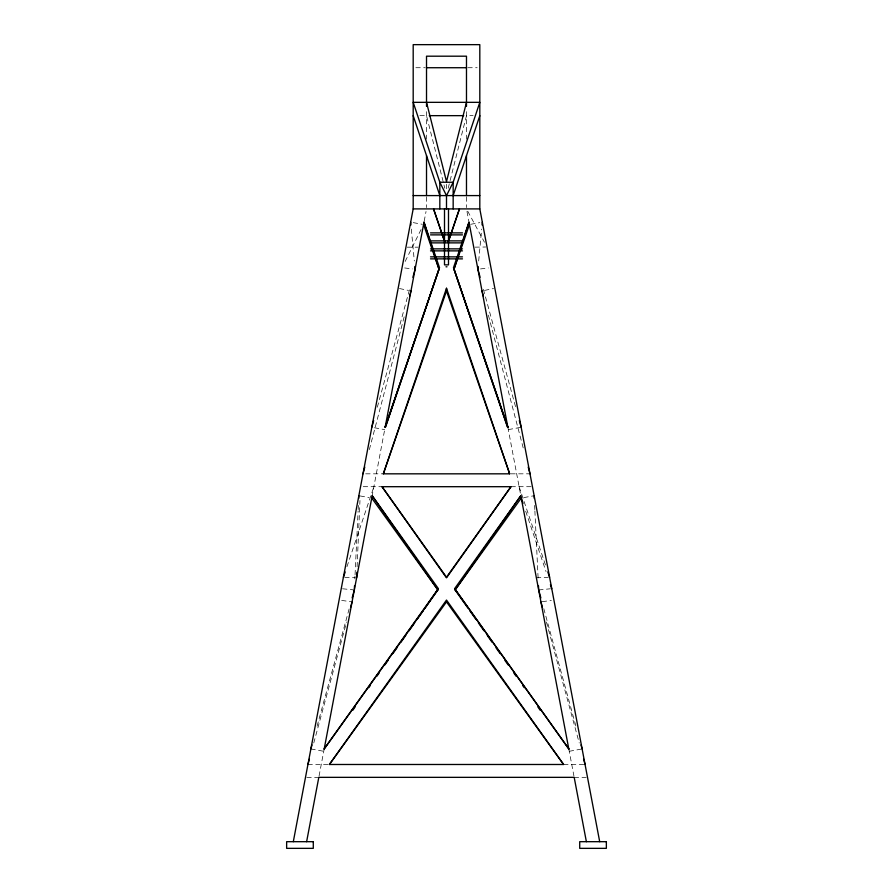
<?xml version="1.0" encoding="UTF-8"?>
<svg xmlns="http://www.w3.org/2000/svg" width="893" height="893" viewBox="0 0 893 893"><rect width="100%" height="100%" fill="white"/><g stroke="black" fill="none" stroke-linecap="round" stroke-linejoin="round"><path stroke-width="0.67" stroke-dasharray="4.46 3.35" d="M357.1 566.776L359.968 500.504M354.856 578.865L354.99 576.097M355.057 574.712L358.115 510.952M358.182 509.568L358.383 505.416M478.693 260.957L481.673 229.088M319.058 776.062L324.192 748.937M371.968 496.798L385.14 427.267M424.186 221.207L426.028 211.507M448.197 188.189L466.481 115.655L473.145 115.655M369.345 449.625L404.618 315.151M313.767 742.976L346.584 622.03M377.326 407.186L409.586 289.354M317.082 726.221L349.208 608.658M346.942 566.731L373.888 486.696M405.143 261.47L421.105 229.445M484.586 290.415L493.561 288.528M470.723 224.288L479.742 222.636M508.307 429.622L521.177 427.267M523.845 497.591L532.853 495.95M569.254 751.292L582.124 748.937M542.241 601.692L551.316 600.42M480.523 268.938L488.326 267.956M538.68 589.96L550.445 588.777M536.38 577.827L548.269 577.291M475.065 247.149L485.692 247.004M415.859 67.723L425.191 67.723M467.809 67.723L477.141 67.723M419.855 115.655L426.519 115.655L444.803 188.189M407.275 247.171L417.935 247.171M365.661 473.826L383.343 473.826M510.829 473.826L529.995 473.826M363.228 486.696L382.014 486.696M510.986 486.696L532.44 486.696M307.929 764.486L329.383 764.486M563.617 764.486L585.071 764.486M306.824 777.345L318.812 777.345M574.188 777.345L586.176 777.345M344.731 577.291L355.291 577.76M342.555 588.777L353.014 589.827M404.674 267.956L412.477 268.938M341.684 600.42L350.759 601.692M413.258 222.636L422.277 224.288M374.401 427.747L384.693 429.622M360.147 495.95L369.155 497.591M310.876 748.937L323.746 751.292M399.439 288.528L408.414 290.415M467.765 211.284L484.452 242.226M519.112 486.696L546.058 566.731M525.687 511.198L546.014 571.576M483.414 289.354L515.674 407.186M543.792 608.658L575.918 726.221M546.416 622.03L579.233 742.976M488.382 315.151L523.655 449.625M466.972 211.507L468.814 221.207M507.86 427.267L521.032 496.798M568.808 748.937L573.942 776.062M411.327 229.088L414.307 260.957M534.617 505.416L534.818 509.568M534.885 510.952L538.144 578.865M466.481 111.658L466.481 139.085M466.481 196.918L466.481 207.578M446.5 184.248L446.5 189.573M426.519 111.658L426.519 139.085M426.519 196.918L426.519 207.578"/><path stroke-width="1.34" d="M356.62 577.827L356.854 572.301M354.521 585.797L354.32 589.96L352.132 597.975M358.718 498.484L358.852 495.715M478.179 266.505L477.922 269.273L480.121 277.299M482.053 224.936L482.32 222.167M293.306 841.686L413.191 208.906L413.191 44.65L479.809 44.65L479.809 208.906L599.694 841.686M306.623 841.686L318.812 777.345L574.188 777.345L586.377 841.686M324.103 749.45L372.18 495.715L438.374 588.643L425.046 608.133M385.117 427.423L424.008 222.167L439.479 267.621L385.586 426.999M466.481 102.338L446.5 181.58L426.519 102.338M363.004 473.826L364.768 467.106M409.563 296.331L410.97 290.951M307.929 764.486L309.391 759.106M350.603 607.251L352.065 601.871M371.823 427.267L373.654 420.581M412.879 277.299L415.078 269.273L414.821 266.505M310.876 748.937L311.97 744.929M507.414 426.999L453.99 269.273L468.992 222.167L507.883 427.423M453.164 195.589L479.809 115.655M343.414 577.224L345.178 571.978M439.479 267.621L385.14 427.267L439.01 269.273L424.008 222.167M448.286 241.735L459.46 208.906L448.732 240.574M383.343 473.826L446.5 288.26L509.657 473.826L383.343 473.826L446.5 290.951L446.5 288.26M453.521 267.621L507.86 427.267L453.521 267.621L468.992 222.167M453.99 269.273L469.439 224.523M446.5 195.589L453.164 182.261L479.809 102.338L413.191 102.338L439.836 182.261L446.5 195.589L446.5 208.906M467.954 608.133L455.084 589.96L520.82 495.715L568.897 749.45M352.69 710.381L355.101 706.977M368.776 687.666L370.383 685.389M376.813 676.302L379.224 672.898M384.85 664.939L388.064 660.396M392.898 653.576L396.916 647.894M400.935 642.223L405.757 635.403M408.972 630.86L414.598 622.901M417.009 619.496L423.438 610.41M510.986 486.696L446.5 577.827L382.014 486.696L510.986 486.696L446.5 577.224L382.014 486.696M438.374 588.643L324.192 748.937L437.916 589.96L372.18 495.715M329.383 764.486L446.5 600.051L563.617 764.486L329.383 764.486L446.5 601.871L563.617 764.486M454.626 588.643L568.808 748.937L454.626 588.643L520.82 495.715M455.084 589.96L521.266 498.071L523.041 503.317M447.013 266.795L445.987 266.795M426.519 67.723L466.481 67.723M429.276 115.655L463.724 115.655M413.191 195.589L479.809 195.589M413.191 208.906L479.809 208.906M430.515 232.883L462.485 232.883M430.515 234.881L462.485 234.881M430.515 240.876L462.485 240.876M430.515 242.874L462.485 242.874M430.515 248.868L462.485 248.868M430.515 250.877L462.485 250.877M430.515 256.871L462.485 256.871M430.515 258.87L462.485 258.87M371.734 498.071L437.916 589.96M469.562 610.41L475.991 619.496M478.402 622.901L484.028 630.86M487.243 635.403L492.065 642.223M496.084 647.894L500.102 653.576M504.936 660.396L508.15 664.939M513.776 672.898L516.187 676.302M522.617 685.389L524.224 687.666M537.899 706.977L540.31 710.381M423.561 224.523L439.01 269.273M446.5 290.951L509.657 473.826M444.714 241.735L433.54 208.906L444.267 240.574M547.822 571.978L549.586 577.224M550.434 584.703L551.751 588.643M413.191 115.655L439.836 195.589M519.346 420.581L521.177 427.267M540.868 597.975L538.68 589.96L538.479 585.797M581.03 744.929L582.124 748.937M540.935 601.871L542.397 607.251M583.609 759.106L585.071 764.486M482.03 290.951L483.437 296.331M528.232 467.106L529.995 473.826M410.68 222.167L410.947 224.936M534.148 495.715L534.282 498.484M466.481 106.334L466.481 56.192L426.519 56.192L426.519 106.334M466.481 155.616L466.481 195.589M453.164 208.906L453.164 182.261L439.836 182.261L439.836 208.906M448.498 208.906L448.498 264.864L444.502 264.864L444.502 208.906M426.519 155.616L426.519 195.589M313.287 841.686L286.642 841.686L286.642 848.35L313.287 848.35L313.287 841.686M606.358 841.686L579.713 841.686L579.713 848.35L606.358 848.35L606.358 841.686"/></g></svg>
